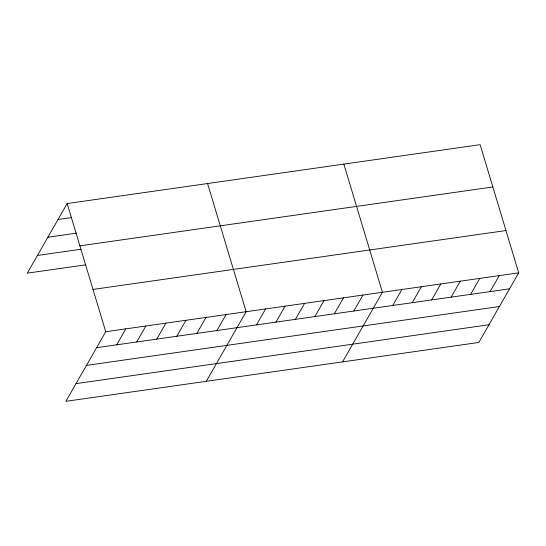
<?xml version="1.0" encoding="UTF-8"?>
<svg xmlns="http://www.w3.org/2000/svg" width="546" height="546" viewBox="0 0 546 546"><rect width="100%" height="100%" fill="white"/><g stroke="black" fill="none" stroke-linecap="round" stroke-linejoin="round"><path stroke-width="0.82" d="M67.165 203.549L105.74 331.722L65.875 401.324L478.835 342.451L518.7 272.85L480.125 144.676L67.165 203.549L27.3 273.15L85.804 264.81M116.653 344.833L125.798 328.863M136.712 341.973L145.857 326.003M156.763 339.114L165.916 323.143M176.822 336.254L185.974 320.284M196.881 333.394L206.026 317.424M216.939 330.535L226.085 314.564M206.286 381.306L246.144 311.705L207.569 183.531M256.47 324.904L265.615 308.934M275.935 322.126L285.08 306.156M295.406 319.349L304.552 303.378M314.871 316.578L324.017 300.607M334.343 313.8L343.489 297.829M353.808 311.022L362.953 295.052M342.56 361.882L382.425 292.281L343.844 164.1M392.745 305.473L401.89 289.503M412.21 302.696L421.362 286.725M431.681 299.925L440.827 283.954M451.146 297.147L460.298 281.176M470.618 294.369L479.763 278.399M490.083 291.598L499.235 275.628M58.013 219.519L71.389 217.608M47.877 237.217L76.297 233.162M79.893 245.843L492.854 186.971M37.435 255.453L80.897 249.256M93.011 289.428L505.971 230.555M105.74 331.722L518.7 272.85M96.594 347.693L509.555 288.82M86.459 365.39L499.419 306.518M76.01 383.626L488.977 324.754"/></g></svg>
